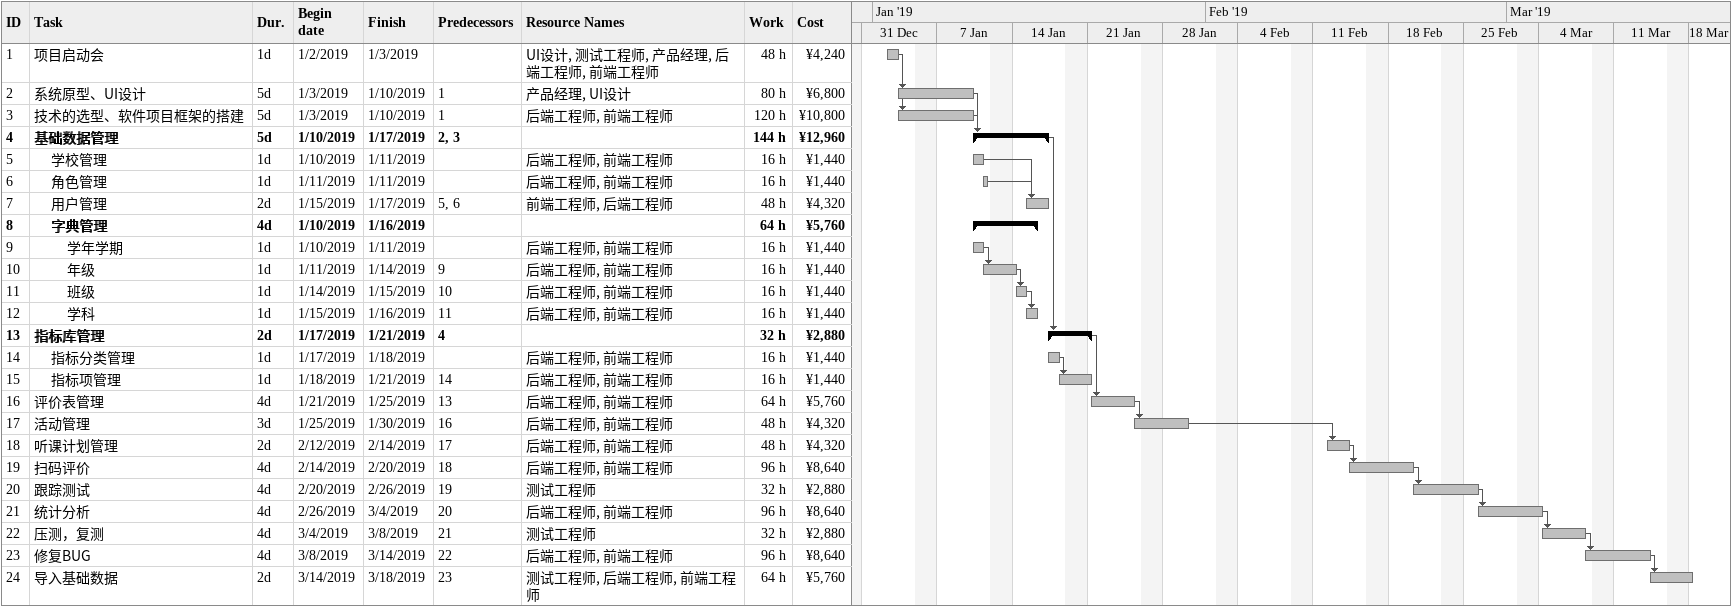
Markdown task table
| ID | Level | Task | Duration | Start | Finish | Predecessors | Resources | Work (h) | Cost (¥) |
|---|---|---|---|---|---|---|---|---|---|
| 1 | 1 | 项目启动会 | 1d | 2019-01-02 | 2019-01-03 |  | UI设计, 测试工程师, 产品经理, 后端工程师, 前端工程师 | 48 | 4240 |
| 2 | 1 | 系统原型、UI设计 | 5d | 2019-01-03 | 2019-01-10 | 1 | 产品经理, UI设计 | 80 | 6800 |
| 3 | 1 | 技术的选型、软件项目框架的搭建 | 5d | 2019-01-03 | 2019-01-10 | 1 | 后端工程师, 前端工程师 | 120 | 10800 |
| 4 | 1 | **基础数据管理** | 5d | 2019-01-10 | 2019-01-17 | 2, 3 |  | 144 | 12960 |
| 5 | 2 | 学校管理 | 1d | 2019-01-10 | 2019-01-11 |  | 后端工程师, 前端工程师 | 16 | 1440 |
| 6 | 2 | 角色管理 | 1d | 2019-01-11 | 2019-01-11 |  | 后端工程师, 前端工程师 | 16 | 1440 |
| 7 | 2 | 用户管理 | 2d | 2019-01-15 | 2019-01-17 | 5, 6 | 前端工程师, 后端工程师 | 48 | 4320 |
| 8 | 2 | **字典管理** | 4d | 2019-01-10 | 2019-01-16 |  |  | 64 | 5760 |
| 9 | 3 | 学年学期 | 1d | 2019-01-10 | 2019-01-11 |  | 后端工程师, 前端工程师 | 16 | 1440 |
| 10 | 3 | 年级 | 1d | 2019-01-11 | 2019-01-14 | 9 | 后端工程师, 前端工程师 | 16 | 1440 |
| 11 | 3 | 班级 | 1d | 2019-01-14 | 2019-01-15 | 10 | 后端工程师, 前端工程师 | 16 | 1440 |
| 12 | 3 | 学科 | 1d | 2019-01-15 | 2019-01-16 | 11 | 后端工程师, 前端工程师 | 16 | 1440 |
| 13 | 1 | **指标库管理** | 2d | 2019-01-17 | 2019-01-21 | 4 |  | 32 | 2880 |
| 14 | 2 | 指标分类管理 | 1d | 2019-01-17 | 2019-01-18 |  | 后端工程师, 前端工程师 | 16 | 1440 |
| 15 | 2 | 指标项管理 | 1d | 2019-01-18 | 2019-01-21 | 14 | 后端工程师, 前端工程师 | 16 | 1440 |
| 16 | 1 | 评价表管理 | 4d | 2019-01-21 | 2019-01-25 | 13 | 后端工程师, 前端工程师 | 64 | 5760 |
| 17 | 1 | 活动管理 | 3d | 2019-01-25 | 2019-01-30 | 16 | 后端工程师, 前端工程师 | 48 | 4320 |
| 18 | 1 | 听课计划管理 | 2d | 2019-02-12 | 2019-02-14 | 17 | 后端工程师, 前端工程师 | 48 | 4320 |
| 19 | 1 | 扫码评价 | 4d | 2019-02-14 | 2019-02-20 | 18 | 后端工程师, 前端工程师 | 96 | 8640 |
| 20 | 1 | 跟踪测试 | 4d | 2019-02-20 | 2019-02-26 | 19 | 测试工程师 | 32 | 2880 |
| 21 | 1 | 统计分析 | 4d | 2019-02-26 | 2019-03-04 | 20 | 后端工程师, 前端工程师 | 96 | 8640 |
| 22 | 1 | 压测，复测 | 4d | 2019-03-04 | 2019-03-08 | 21 | 测试工程师 | 32 | 2880 |
| 23 | 1 | 修复BUG | 4d | 2019-03-08 | 2019-03-14 | 22 | 后端工程师, 前端工程师 | 96 | 8640 |
| 24 | 1 | 导入基础数据 | 2d | 2019-03-14 | 2019-03-18 | 23 | 测试工程师, 后端工程师, 前端工程师 | 64 | 5760 |
